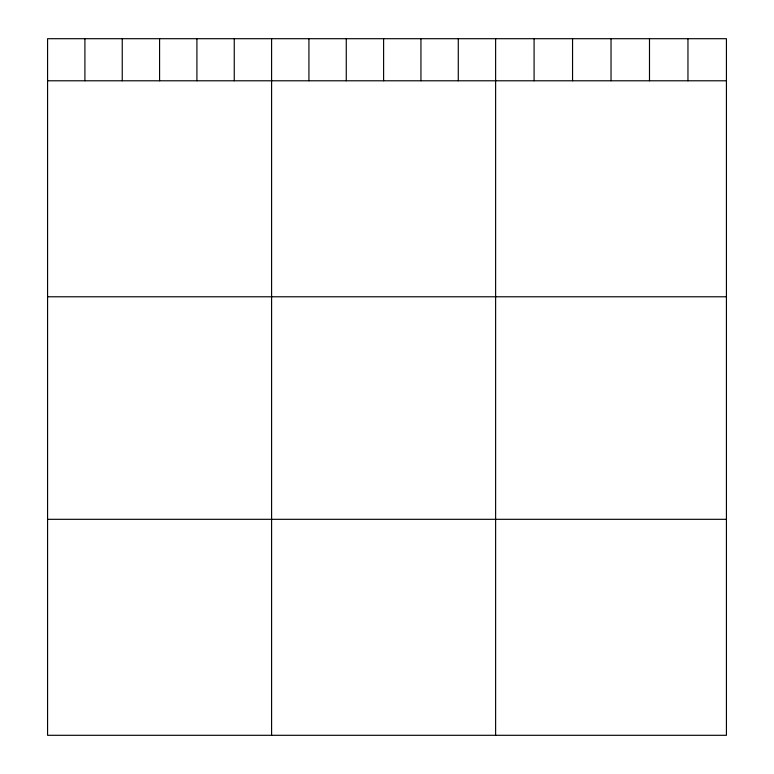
<?xml version="1.0" encoding="UTF-8"?>
<svg xmlns="http://www.w3.org/2000/svg" width="774" height="774" viewBox="0 0 774 774"><rect width="100%" height="100%" fill="white"/><g stroke="black" fill="none" stroke-linecap="round" stroke-linejoin="round"><path stroke-width="1.16" d="M726.428 80.786L726.428 735.3L47.572 735.3L47.572 38.7L726.428 38.7L726.428 80.786L47.572 80.786M47.572 296.781L726.428 296.781M47.572 519.315L726.428 519.315M687.96 38.7L687.96 80.786M649.492 38.7L649.492 80.786M611.025 38.7L611.025 80.786M572.557 38.7L572.557 80.786M534.089 38.7L534.089 80.786M495.621 38.7L495.621 735.3M458.285 38.7L458.285 80.786M420.94 38.7L420.94 80.786M383.604 38.7L383.604 80.786M346.268 38.7L346.268 80.786M308.932 38.7L308.932 80.786M271.597 38.7L271.597 735.3M234.251 38.7L234.251 80.786M196.915 38.7L196.915 80.786M159.579 38.7L159.579 80.786M122.244 38.7L122.244 80.786M84.908 38.7L84.908 80.786"/></g></svg>
